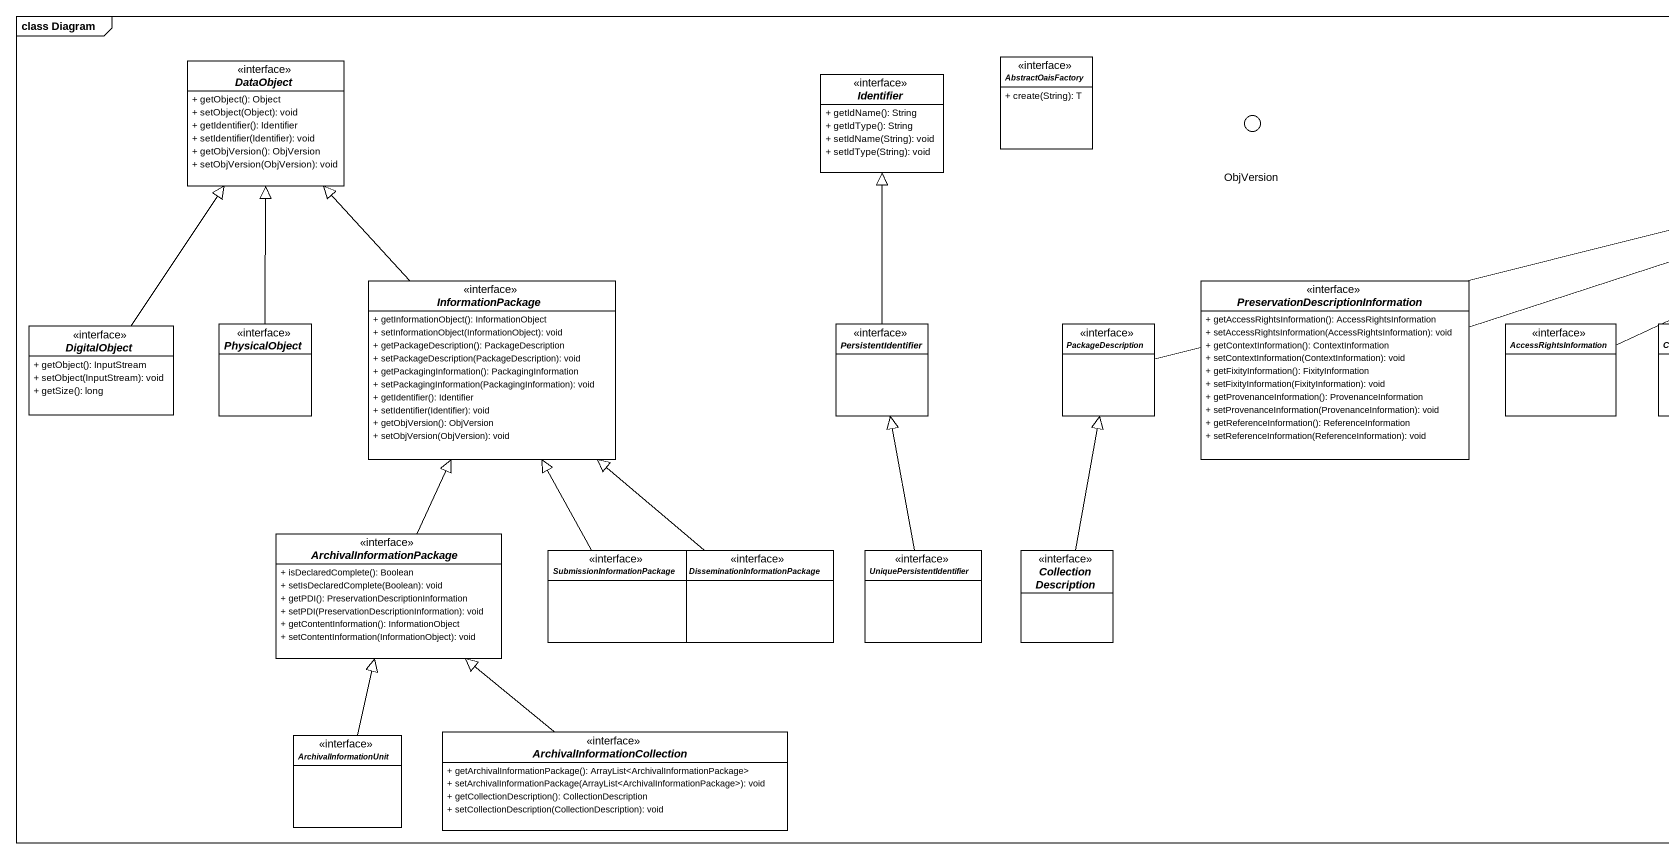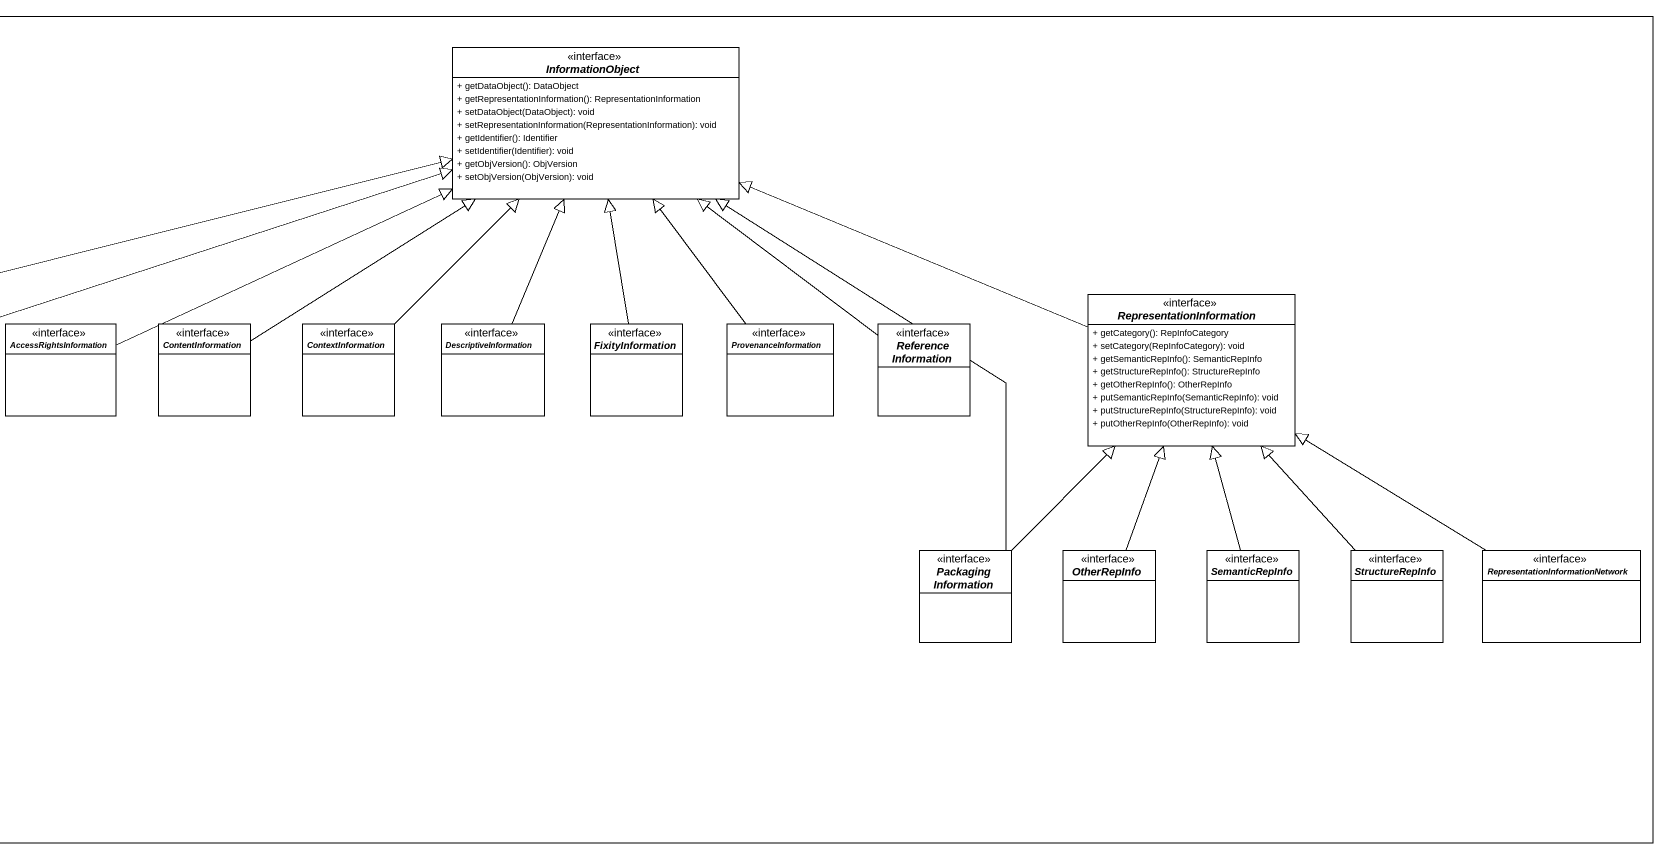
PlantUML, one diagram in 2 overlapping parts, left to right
@startuml
mainframe class Diagram
allowmixing
hide circle
hide empty members
skinparam classAttributeIconSize 0
interface DataObject <<interface>> {
  + getObject(): Object
  + setObject(Object): void
  + getIdentifier(): Identifier
  + setIdentifier(Identifier): void
  + getObjVersion(): ObjVersion
  + setObjVersion(ObjVersion): void
}
interface Identifier <<interface>> {
  + getIdName(): String
  + getIdType(): String
  + setIdName(String): void
  + setIdType(String): void
}
interface AbstractOaisFactory <<interface>> {
  + create(String): T
}
() ObjVersion <<interface>>
interface InformationObject <<interface>> {
  + getDataObject(): DataObject
  + getRepresentationInformation(): RepresentationInformation
  + setDataObject(DataObject): void
  + setRepresentationInformation(RepresentationInformation): void
  + getIdentifier(): Identifier
  + setIdentifier(Identifier): void
  + getObjVersion(): ObjVersion
  + setObjVersion(ObjVersion): void
}
interface InformationPackage <<interface>> {
  + getInformationObject(): InformationObject
  + setInformationObject(InformationObject): void
  + getPackageDescription(): PackageDescription
  + setPackageDescription(PackageDescription): void
  + getPackagingInformation(): PackagingInformation
  + setPackagingInformation(PackagingInformation): void
  + getIdentifier(): Identifier
  + setIdentifier(Identifier): void
  + getObjVersion(): ObjVersion
  + setObjVersion(ObjVersion): void
}
interface "PreservationDescriptionInformation" as PreservationDescriptionInfor {
  + getAccessRightsInformation(): AccessRightsInformation
  + setAccessRightsInformation(AccessRightsInformation): void
  + getContextInformation(): ContextInformation
  + setContextInformation(ContextInformation): void
  + getFixityInformation(): FixityInformation
  + setFixityInformation(FixityInformation): void
  + getProvenanceInformation(): ProvenanceInformation
  + setProvenanceInformation(ProvenanceInformation): void
  + getReferenceInformation(): ReferenceInformation
  + setReferenceInformation(ReferenceInformation): void
}
interface RepresentationInformation {
  + getCategory(): RepInfoCategory
  + setCategory(RepInfoCategory): void
  + getSemanticRepInfo(): SemanticRepInfo
  + getStructureRepInfo(): StructureRepInfo
  + getOtherRepInfo(): OtherRepInfo
  + putSemanticRepInfo(SemanticRepInfo): void
  + putStructureRepInfo(StructureRepInfo): void
  + putOtherRepInfo(OtherRepInfo): void
}
interface DigitalObject <<interface>> {
  + getObject(): InputStream
  + setObject(InputStream): void
  + getSize(): long
}
interface PhysicalObject <<interface>>
interface PersistentIdentifier <<interface>>
interface PackageDescription <<interface>>
interface AccessRightsInformation
interface ContentInformation <<interface>>
interface ContextInformation <<interface>>
interface DescriptiveInformation
interface FixityInformation <<interface>>
interface ProvenanceInformation
interface ReferenceInformation <<interface>>
interface ArchivalInformationPackage {
  + isDeclaredComplete(): Boolean
  + setIsDeclaredComplete(Boolean): void
  + getPDI(): PreservationDescriptionInformation
  + setPDI(PreservationDescriptionInformation): void
  + getContentInformation(): InformationObject
  + setContentInformation(InformationObject): void
}
interface SubmissionInformationPackage
interface "DisseminationInformationPackage" as DisseminationInformationPack
interface UniquePersistentIdentifier
interface CollectionDescription <<interface>>
interface PackagingInformation <<interface>>
interface OtherRepInfo <<interface>>
interface SemanticRepInfo <<interface>>
interface StructureRepInfo <<interface>>
interface "RepresentationInformationNetwork" as RepresentationInformationNet
interface ArchivalInformationUnit
interface "ArchivalInformationCollection" as ArchivalInformationCollectio {
  + getArchivalInformationPackage(): ArrayList<ArchivalInformationPackage>
  + setArchivalInformationPackage(ArrayList<ArchivalInformationPackage>): void
  + getCollectionDescription(): CollectionDescription
  + setCollectionDescription(CollectionDescription): void
}
InformationPackage -up-|> DataObject
PreservationDescriptionInfor -right-|> InformationObject
RepresentationInformation -left-|> InformationObject
DigitalObject -up-|> DataObject
PhysicalObject -up-|> DataObject
PersistentIdentifier -up-|> Identifier
PackageDescription -right-|> InformationObject
AccessRightsInformation -right-|> InformationObject
ContentInformation -up-|> InformationObject
ContextInformation -up-|> InformationObject
DescriptiveInformation -up-|> InformationObject
FixityInformation -up-|> InformationObject
ProvenanceInformation -up-|> InformationObject
ReferenceInformation -up-|> InformationObject
ArchivalInformationPackage -up-|> InformationPackage
SubmissionInformationPackage -up-|> InformationPackage
DisseminationInformationPack -up-|> InformationPackage
UniquePersistentIdentifier -up-|> PersistentIdentifier
CollectionDescription -up-|> PackageDescription
PackagingInformation -up-|> InformationObject
PackagingInformation -up-|> RepresentationInformation
OtherRepInfo -up-|> RepresentationInformation
SemanticRepInfo -up-|> RepresentationInformation
StructureRepInfo -up-|> RepresentationInformation
RepresentationInformationNet -up-|> RepresentationInformation
ArchivalInformationUnit -up-|> ArchivalInformationPackage
ArchivalInformationCollectio -up-|> ArchivalInformationPackage
@enduml
